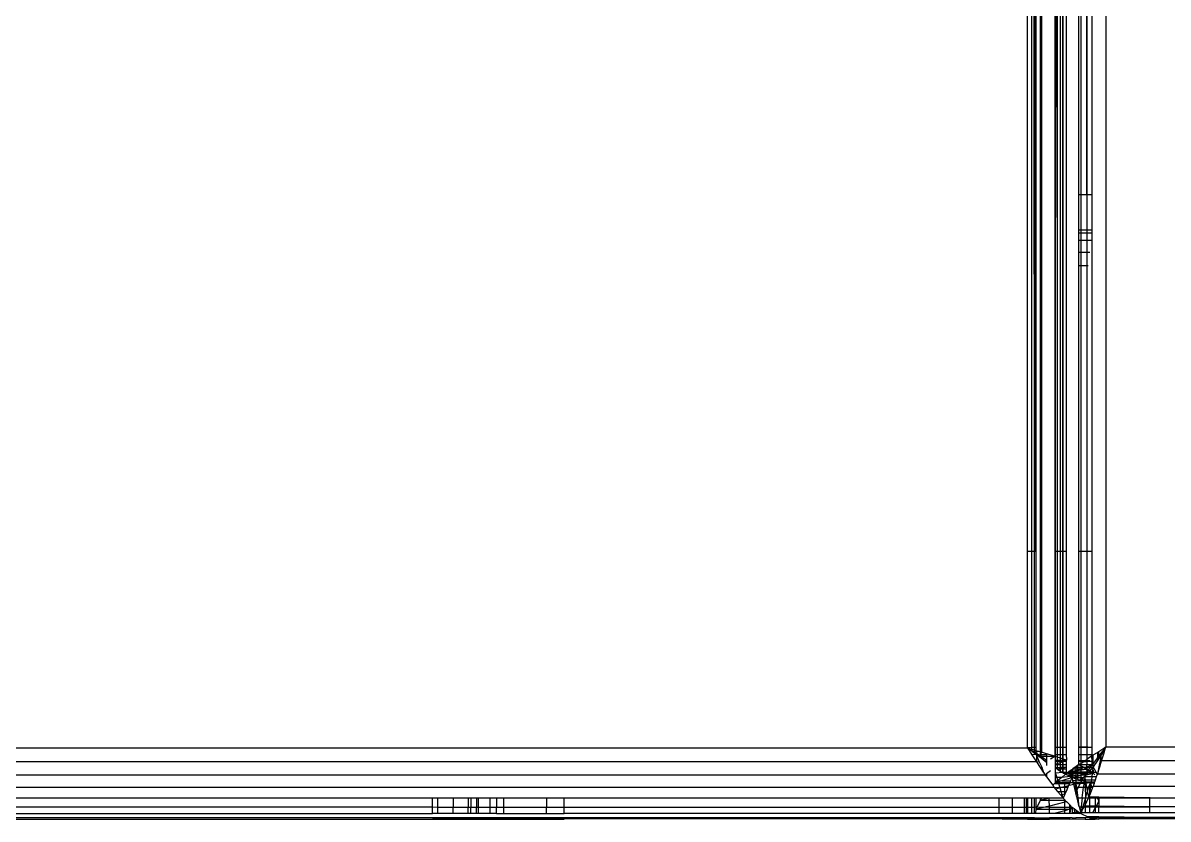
# Model space of a CAD drawing. Header units: inches. Extents: x 13 to 4610, y 7 to 3258.
# Drawn here: x 1132.3 to 1196.6, y 892.1 to 936.8 of the extents above; entities that cross this region are included whole.
import ezdxf

# ---------------------------------------------------------------- set-up
doc = ezdxf.new("R2010")
doc.units = ezdxf.units.IN
doc.header["$MEASUREMENT"] = 0

msp = doc.modelspace()

# ---------------------------------------------------------------- linework, layer by layer
for p, q in [((1188.72, 907.155), (1188.72, 1136.966)), ((1190.25, 1136.966), (1190.25, 895.663)), ((1190.567, 907.155), (1190.567, 1136.966)), ((1190.681, 1136.966), (1190.681, 907.155)), ((1190.72, 907.155), (1190.72, 1136.966)), ((1190.901, 1136.966), (1190.897, 907.155)), ((1191.705, 1136.956), (1191.705, 927.189)), ((1193.12, 1137.017), (1193.12, 896.189)), ((1192.045, 927.189), (1192.009, 1128.451)), ((1189.12, 1115.476), (1189.12, 907.155)), ((1192.045, 1107.245), (1192.045, 927.189)), ((1190.291, 925.888), (1190.291, 1098.812)), ((1189.196, 1094.765), (1189.196, 907.155)), ((1189.12, 907.155), (1188.967, 1058.798)), ((1188.967, 907.155), (1188.967, 1058.798)), ((1189.424, 1033.411), (1189.424, 907.155)), ((1189.5, 1012.959), (1189.5, 907.155)), ((1190.383, 995.703), (1190.291, 925.888)), ((1190.383, 995.703), (1190.383, 907.155)), ((1191.589, 957.239), (1191.589, 927.189)), ((1192.339, 937.939), (1192.339, 927.189)), ((1191.589, 927.189), (1191.705, 927.189)), ((1191.589, 927.189), (1191.589, 925.189)), ((1191.705, 927.189), (1191.705, 925.189)), ((1191.705, 927.189), (1192.045, 927.189)), ((1192.045, 927.189), (1192.339, 927.189)), ((1192.045, 927.189), (1192.045, 925.189)), ((1192.339, 927.189), (1192.339, 925.189)), ((1190.291, 907.155), (1190.291, 925.888)), ((1191.705, 925.189), (1191.589, 925.189)), ((1191.589, 925.189), (1191.589, 925.037)), ((1191.589, 925.037), (1191.705, 925.037)), ((1191.589, 925.037), (1191.589, 924.603)), ((1191.705, 925.189), (1191.705, 925.037)), ((1192.045, 925.189), (1191.705, 925.189)), ((1191.705, 925.037), (1191.705, 924.603)), ((1191.705, 925.037), (1192.045, 925.037)), ((1192.339, 925.189), (1192.045, 925.189)), ((1192.045, 925.189), (1192.045, 925.037)), ((1192.045, 925.037), (1192.339, 925.037)), ((1192.045, 925.037), (1192.045, 924.603)), ((1192.339, 925.189), (1192.339, 925.037)), ((1192.339, 925.037), (1192.339, 924.604)), ((1191.705, 924.603), (1191.589, 924.603)), ((1191.589, 924.603), (1191.589, 923.954)), ((1191.705, 924.603), (1191.705, 923.954)), ((1192.045, 924.603), (1191.705, 924.603)), ((1192.339, 924.604), (1192.045, 924.603)), ((1192.045, 924.603), (1192.045, 923.954)), ((1192.339, 924.604), (1192.339, 907.155)), ((1191.589, 923.954), (1191.705, 923.954)), ((1191.589, 923.954), (1191.589, 923.189)), ((1191.705, 923.954), (1191.705, 923.189)), ((1191.705, 923.954), (1192.045, 923.954)), ((1192.045, 923.954), (1192.222, 923.954)), ((1192.045, 923.954), (1192.045, 923.189)), ((1191.705, 923.189), (1191.589, 923.189)), ((1191.589, 923.189), (1191.589, 907.155)), ((1191.705, 923.189), (1191.705, 907.155)), ((1192.045, 923.189), (1191.705, 923.189)), ((1192.12, 923.189), (1192.045, 923.189)), ((1192.045, 923.189), (1192.045, 907.155)), ((1188.72, 896.138), (1188.72, 907.155)), ((1188.967, 907.155), (1188.72, 907.155)), ((1189.12, 907.155), (1188.967, 907.155)), ((1188.967, 896.146), (1188.967, 907.155)), ((1189.196, 907.155), (1189.12, 907.155)), ((1189.12, 896.152), (1189.12, 907.155)), ((1189.196, 907.155), (1189.196, 896.155)), ((1189.5, 907.155), (1189.424, 907.155)), ((1189.424, 907.155), (1189.424, 896.155)), ((1189.5, 907.155), (1189.5, 896.155)), ((1190.383, 907.155), (1190.291, 907.155)), ((1190.291, 896.155), (1190.291, 907.155)), ((1190.567, 907.155), (1190.383, 907.155)), ((1190.383, 907.155), (1190.383, 896.155)), ((1190.681, 907.155), (1190.567, 907.155)), ((1190.567, 896.155), (1190.567, 907.155)), ((1190.72, 907.155), (1190.681, 907.155)), ((1190.681, 907.155), (1190.681, 896.155)), ((1190.897, 907.155), (1190.72, 907.155)), ((1190.72, 896.155), (1190.72, 907.155)), ((1190.897, 907.155), (1190.897, 896.155)), ((1191.705, 907.155), (1191.589, 907.155)), ((1191.589, 907.155), (1191.589, 896.189)), ((1191.705, 907.155), (1191.705, 896.189)), ((1192.045, 907.155), (1191.705, 907.155)), ((1192.339, 907.155), (1192.045, 907.155)), ((1192.045, 907.155), (1192.045, 896.189)), ((1192.339, 907.155), (1192.339, 896.155)), ((696.92, 896.138), (1188.72, 896.138)), ((1188.967, 896.146), (1188.72, 896.138)), ((1188.72, 896.138), (1188.97, 895.747)), ((1188.72, 896.138), (1188.967, 895.987)), ((1188.967, 895.944), (1188.72, 896.138)), ((1188.72, 896.138), (1188.967, 896.062)), ((1189.12, 896.152), (1188.967, 896.146)), ((1188.967, 896.062), (1188.967, 896.146)), ((1188.967, 895.987), (1188.967, 896.062)), ((1188.967, 896.062), (1189.12, 896.016)), ((1189.196, 896.155), (1189.12, 896.152)), ((1189.12, 896.016), (1189.12, 896.152)), ((1189.196, 896.155), (1189.196, 895.992)), ((1189.5, 896.155), (1189.424, 896.155)), ((1189.424, 896.155), (1189.424, 895.923)), ((1189.5, 896.155), (1189.5, 895.9)), ((1190.383, 896.155), (1190.291, 896.155)), ((1190.291, 895.764), (1190.291, 896.155)), ((1190.567, 896.155), (1190.383, 896.155)), ((1190.383, 896.155), (1190.383, 895.764)), ((1190.681, 896.155), (1190.567, 896.155)), ((1190.567, 895.764), (1190.567, 896.155)), ((1190.72, 896.155), (1190.681, 896.155)), ((1190.681, 896.155), (1190.681, 895.764)), ((1190.897, 896.155), (1190.72, 896.155)), ((1190.72, 895.764), (1190.72, 896.155)), ((1190.897, 896.155), (1190.897, 895.764)), ((1191.589, 896.189), (1191.705, 896.189)), ((1191.589, 896.189), (1191.589, 896.155)), ((1191.705, 896.155), (1191.589, 896.155)), ((1191.589, 896.155), (1191.589, 895.764)), ((1191.705, 896.189), (1191.705, 896.155)), ((1191.705, 896.189), (1192.045, 896.189)), ((1191.705, 896.155), (1191.705, 895.764)), ((1192.045, 896.155), (1191.705, 896.155)), ((1192.045, 896.189), (1192.115, 896.189)), ((1192.045, 896.189), (1192.045, 896.155)), ((1192.339, 896.155), (1192.045, 896.155)), ((1192.045, 896.155), (1192.045, 895.764)), ((1192.339, 896.155), (1192.339, 895.764)), ((1192.729, 895.939), (1193.066, 896.155)), ((1193.099, 896.155), (1192.789, 895.764)), ((1193.099, 896.155), (1192.882, 895.799)), ((1193.001, 895.799), (1193.099, 896.155)), ((1193.099, 896.155), (1193.066, 896.155)), ((1193.12, 896.189), (1193.099, 896.155)), ((1193.12, 896.189), (1684.94, 896.189)), ((1188.967, 895.944), (1188.967, 895.987)), ((1188.967, 895.987), (1189.11, 895.9)), ((1189.12, 895.825), (1188.967, 895.944)), ((1189.196, 895.765), (1188.97, 895.747)), ((1188.97, 895.747), (1189.22, 895.357)), ((1189.11, 895.9), (1189.12, 896.016)), ((1189.12, 895.825), (1189.11, 895.9)), ((1189.196, 895.9), (1189.11, 895.9)), ((1189.11, 895.9), (1189.196, 895.848)), ((1189.12, 896.016), (1189.196, 895.992)), ((1189.196, 895.765), (1189.12, 895.825)), ((1189.196, 895.992), (1189.196, 895.9)), ((1189.196, 895.992), (1189.424, 895.923)), ((1189.424, 895.923), (1189.196, 895.9)), ((1189.196, 895.9), (1189.196, 895.848)), ((1189.196, 895.848), (1189.196, 895.765)), ((1189.196, 895.848), (1189.424, 895.71)), ((1189.22, 895.747), (1189.196, 895.765)), ((1189.22, 895.747), (1189.22, 895.357)), ((1189.424, 895.594), (1189.22, 895.747)), ((1189.384, 895.372), (1189.22, 895.747)), ((1189.424, 895.923), (1189.5, 895.9)), ((1189.424, 895.923), (1189.424, 895.764)), ((1189.424, 895.764), (1189.491, 895.764)), ((1189.424, 895.764), (1189.424, 895.71)), ((1189.424, 895.71), (1189.424, 895.594)), ((1189.424, 895.71), (1189.486, 895.673)), ((1189.485, 895.548), (1189.424, 895.594)), ((1189.485, 895.548), (1189.486, 895.673)), ((1189.72, 895.372), (1189.485, 895.548)), ((1189.486, 895.673), (1189.491, 895.764)), ((1189.486, 895.673), (1189.794, 895.45)), ((1189.486, 895.673), (1189.794, 895.669)), ((1189.491, 895.764), (1189.5, 895.9)), ((1189.491, 895.764), (1189.794, 895.764)), ((1189.794, 895.807), (1189.5, 895.9)), ((1190.25, 895.663), (1189.794, 895.807)), ((1189.794, 895.807), (1189.794, 895.764)), ((1189.794, 895.764), (1189.794, 895.669)), ((1189.794, 895.669), (1190.25, 895.663)), ((1189.794, 895.669), (1189.794, 895.45)), ((1189.794, 895.45), (1189.794, 895.374)), ((1190.003, 895.523), (1190.25, 895.663)), ((1190.291, 895.649), (1190.25, 895.663)), ((1190.291, 895.764), (1190.383, 895.764)), ((1190.291, 895.649), (1190.291, 895.764)), ((1190.383, 895.617), (1190.291, 895.649)), ((1190.291, 895.425), (1190.291, 895.649)), ((1190.383, 895.423), (1190.291, 895.425)), ((1190.291, 895.374), (1190.291, 895.425)), ((1190.383, 895.764), (1190.567, 895.764)), ((1190.383, 895.764), (1190.383, 895.617)), ((1190.567, 895.554), (1190.383, 895.617)), ((1190.383, 895.617), (1190.383, 895.423)), ((1190.567, 895.419), (1190.383, 895.423)), ((1190.383, 895.423), (1190.383, 895.374)), ((1190.567, 895.764), (1190.681, 895.764)), ((1190.567, 895.554), (1190.567, 895.764)), ((1190.681, 895.515), (1190.567, 895.554)), ((1190.567, 895.419), (1190.567, 895.554)), ((1190.681, 895.417), (1190.567, 895.419)), ((1190.567, 895.374), (1190.567, 895.419)), ((1190.681, 895.764), (1190.72, 895.764)), ((1190.681, 895.764), (1190.681, 895.515)), ((1190.72, 895.501), (1190.681, 895.515)), ((1190.681, 895.515), (1190.681, 895.417)), ((1190.72, 895.764), (1190.897, 895.764)), ((1190.72, 895.501), (1190.72, 895.764)), ((1190.901, 895.439), (1190.72, 895.501)), ((1190.72, 895.401), (1190.72, 895.501)), ((1190.897, 895.764), (1190.901, 895.439)), ((1190.901, 895.439), (1190.897, 895.412)), ((1191.589, 895.764), (1191.705, 895.764)), ((1191.589, 895.764), (1191.589, 895.423)), ((1191.589, 895.423), (1191.705, 895.423)), ((1191.589, 895.423), (1191.589, 895.374)), ((1191.705, 895.764), (1191.705, 895.423)), ((1191.705, 895.764), (1192.045, 895.764)), ((1191.705, 895.423), (1191.948, 895.423)), ((1191.705, 895.423), (1191.705, 895.374)), ((1191.873, 895.374), (1191.948, 895.423)), ((1191.948, 895.423), (1192.045, 895.487)), ((1191.948, 895.423), (1192.045, 895.423)), ((1192.045, 895.764), (1192.339, 895.764)), ((1192.045, 895.764), (1192.045, 895.487)), ((1192.339, 895.689), (1192.045, 895.487)), ((1192.045, 895.487), (1192.045, 895.423)), ((1192.045, 895.423), (1192.217, 895.423)), ((1192.045, 895.423), (1192.045, 895.374)), ((1192.339, 895.764), (1192.339, 895.689)), ((1192.339, 895.689), (1192.413, 895.736)), ((1192.349, 895.374), (1192.339, 895.689)), ((1192.645, 895.423), (1192.407, 895.078)), ((1192.644, 895.567), (1192.409, 895.26)), ((1192.413, 895.736), (1192.643, 895.883)), ((1192.415, 895.374), (1192.413, 895.736)), ((1192.643, 895.883), (1192.729, 895.939)), ((1192.643, 895.883), (1192.644, 895.567)), ((1192.644, 895.567), (1192.729, 895.689)), ((1192.644, 895.567), (1192.645, 895.423)), ((1192.72, 895.542), (1192.645, 895.423)), ((1192.72, 895.764), (1192.729, 895.939)), ((1192.729, 895.689), (1192.72, 895.764)), ((1192.72, 895.764), (1192.789, 895.764)), ((1192.861, 895.764), (1192.72, 895.542)), ((1192.72, 895.542), (1192.729, 895.689)), ((1192.789, 895.764), (1192.729, 895.689)), ((1192.804, 895.423), (1192.732, 895.078)), ((1192.789, 895.764), (1192.861, 895.764)), ((1192.861, 895.764), (1192.804, 895.423)), ((1192.804, 895.423), (1192.882, 895.408)), ((1192.861, 895.764), (1192.882, 895.799)), ((1192.882, 895.408), (1192.861, 895.764)), ((1192.882, 895.799), (1193.001, 895.799)), ((1192.882, 895.408), (1193.001, 895.799)), ((1189.22, 895.357), (696.937, 895.357)), ((1189.22, 895.357), (1189.384, 895.372)), ((1189.22, 895.357), (1189.44, 895.026)), ((1189.536, 895.026), (1189.384, 895.372)), ((1189.44, 895.026), (1189.536, 895.026)), ((1189.44, 895.026), (1189.642, 894.723)), ((1189.642, 894.723), (1189.536, 895.026)), ((1189.794, 895.374), (1189.72, 895.372)), ((1189.794, 895.321), (1189.72, 895.372)), ((1189.794, 895.374), (1189.794, 895.321)), ((1189.794, 895.321), (1189.794, 895.146)), ((1190.012, 894.852), (1189.794, 894.669)), ((1190.383, 895.374), (1190.291, 895.374)), ((1190.291, 895.234), (1190.291, 895.374)), ((1190.291, 895.234), (1190.383, 895.261)), ((1190.291, 895.188), (1190.291, 895.234)), ((1190.383, 895.188), (1190.291, 895.188)), ((1190.291, 895.037), (1190.291, 895.188)), ((1190.291, 895.037), (1190.383, 895.04)), ((1190.291, 895.037), (1190.383, 894.95)), ((1190.291, 894.983), (1190.291, 895.037)), ((1190.383, 894.95), (1190.291, 894.983)), ((1190.291, 894.723), (1190.291, 894.983)), ((1190.567, 895.374), (1190.383, 895.374)), ((1190.383, 895.374), (1190.383, 895.261)), ((1190.383, 895.261), (1190.567, 895.315)), ((1190.383, 895.261), (1190.383, 895.188)), ((1190.383, 895.188), (1190.383, 895.04)), ((1190.567, 895.188), (1190.383, 895.188)), ((1190.383, 895.04), (1190.567, 895.045)), ((1190.383, 895.04), (1190.383, 894.95)), ((1190.383, 894.95), (1190.567, 894.988)), ((1190.383, 894.95), (1190.416, 894.908)), ((1190.383, 894.95), (1190.567, 894.95)), ((1190.567, 894.816), (1190.416, 894.908)), ((1190.681, 895.374), (1190.567, 895.374)), ((1190.567, 895.315), (1190.567, 895.374)), ((1190.567, 895.315), (1190.681, 895.348)), ((1190.567, 895.188), (1190.567, 895.315)), ((1190.681, 895.188), (1190.567, 895.188)), ((1190.567, 895.045), (1190.567, 895.188)), ((1190.567, 895.045), (1190.681, 895.049)), ((1190.567, 894.988), (1190.567, 895.045)), ((1190.567, 894.988), (1190.681, 895.011)), ((1190.567, 894.95), (1190.567, 894.988)), ((1190.567, 894.816), (1190.567, 894.95)), ((1190.567, 894.95), (1190.681, 894.95)), ((1190.681, 894.747), (1190.567, 894.816)), ((1190.72, 895.401), (1190.681, 895.417)), ((1190.681, 895.417), (1190.681, 895.374)), ((1190.72, 895.374), (1190.681, 895.374)), ((1190.681, 895.348), (1190.72, 895.374)), ((1190.681, 895.374), (1190.681, 895.348)), ((1190.681, 895.348), (1190.681, 895.188)), ((1190.72, 895.188), (1190.681, 895.188)), ((1190.681, 895.188), (1190.681, 895.049)), ((1190.681, 895.049), (1190.72, 895.05)), ((1190.681, 895.049), (1190.681, 895.011)), ((1190.681, 895.011), (1190.72, 895.019)), ((1190.681, 895.011), (1190.681, 894.95)), ((1190.681, 894.95), (1190.681, 894.747)), ((1190.681, 894.95), (1190.72, 894.95)), ((1190.897, 895.412), (1190.72, 895.401)), ((1190.72, 895.374), (1190.72, 895.401)), ((1190.769, 895.374), (1190.72, 895.374)), ((1190.72, 895.188), (1190.72, 895.374)), ((1190.897, 895.188), (1190.72, 895.188)), ((1190.72, 895.05), (1190.72, 895.188)), ((1190.72, 895.019), (1190.897, 895.055)), ((1190.72, 895.05), (1190.897, 895.055)), ((1190.72, 895.019), (1190.72, 895.05)), ((1190.72, 894.95), (1190.72, 895.019)), ((1190.72, 894.95), (1190.897, 894.95)), ((1190.72, 894.75), (1190.72, 894.95)), ((1190.897, 895.412), (1190.769, 895.374)), ((1190.897, 895.374), (1190.769, 895.374)), ((1190.897, 895.412), (1190.897, 895.374)), ((1190.897, 895.374), (1190.897, 895.188)), ((1190.897, 895.188), (1190.897, 895.055)), ((1190.897, 895.055), (1190.897, 894.95)), ((1190.897, 894.95), (1190.897, 894.766)), ((1191.034, 894.788), (1190.969, 894.74)), ((1191.12, 894.85), (1191.034, 894.788)), ((1191.034, 894.788), (1191.12, 894.801)), ((1191.158, 894.877), (1191.12, 894.85)), ((1191.12, 894.801), (1191.12, 894.85)), ((1191.12, 894.801), (1191.158, 894.807)), ((1191.12, 894.765), (1191.12, 894.801)), ((1191.158, 894.778), (1191.12, 894.765)), ((1191.22, 894.922), (1191.158, 894.877)), ((1191.158, 894.807), (1191.158, 894.877)), ((1191.158, 894.807), (1191.22, 894.817)), ((1191.158, 894.778), (1191.158, 894.807)), ((1191.158, 894.74), (1191.158, 894.778)), ((1191.22, 894.775), (1191.158, 894.778)), ((1191.272, 894.96), (1191.22, 894.922)), ((1191.22, 894.817), (1191.22, 894.922)), ((1191.22, 894.775), (1191.22, 894.817)), ((1191.22, 894.817), (1191.272, 894.817)), ((1191.388, 895.044), (1191.272, 894.96)), ((1191.272, 894.96), (1191.457, 894.957)), ((1191.272, 894.817), (1191.272, 894.96)), ((1191.272, 894.817), (1191.457, 894.881)), ((1191.547, 894.87), (1191.272, 894.775)), ((1191.272, 894.775), (1191.272, 894.817)), ((1191.457, 895.093), (1191.388, 895.044)), ((1191.388, 895.044), (1191.457, 895.044)), ((1191.546, 895.158), (1191.457, 895.093)), ((1191.457, 895.044), (1191.457, 895.093)), ((1191.457, 895.044), (1191.546, 895.044)), ((1191.457, 894.957), (1191.457, 895.044)), ((1191.457, 894.957), (1191.546, 894.956)), ((1191.457, 894.881), (1191.457, 894.957)), ((1191.457, 894.881), (1191.547, 894.87)), ((1191.457, 894.775), (1191.457, 894.881)), ((1191.589, 895.189), (1191.546, 895.158)), ((1191.546, 895.044), (1191.546, 895.158)), ((1191.546, 895.044), (1191.705, 895.044)), ((1191.546, 894.956), (1191.546, 895.044)), ((1191.546, 894.956), (1191.672, 894.955)), ((1191.547, 894.87), (1191.546, 894.956)), ((1191.672, 894.955), (1191.547, 894.87)), ((1191.547, 894.87), (1191.705, 894.895)), ((1191.547, 894.775), (1191.547, 894.87)), ((1191.589, 895.374), (1191.589, 895.189)), ((1191.705, 895.374), (1191.589, 895.374)), ((1191.589, 895.189), (1191.705, 895.265)), ((1191.705, 895.189), (1191.589, 895.189)), ((1191.705, 895.128), (1191.589, 895.189)), ((1191.672, 894.955), (1191.705, 894.966)), ((1191.705, 895.265), (1191.873, 895.374)), ((1191.873, 895.374), (1191.705, 895.374)), ((1191.705, 895.374), (1191.705, 895.265)), ((1191.705, 895.265), (1191.705, 895.189)), ((1191.705, 895.189), (1191.705, 895.128)), ((1192.045, 895.189), (1191.705, 895.189)), ((1191.867, 895.044), (1191.705, 895.128)), ((1191.705, 895.128), (1191.705, 895.044)), ((1191.705, 895.044), (1191.867, 895.044)), ((1191.705, 895.044), (1191.705, 894.966)), ((1191.867, 895.044), (1191.705, 894.966)), ((1191.705, 894.966), (1192.009, 894.944)), ((1191.705, 894.966), (1191.705, 894.895)), ((1191.705, 894.895), (1192.009, 894.944)), ((1191.705, 894.895), (1191.705, 894.775)), ((1191.892, 895.03), (1191.867, 895.044)), ((1191.873, 895.374), (1192.045, 895.374)), ((1191.892, 895.03), (1191.931, 895.044)), ((1192.009, 894.944), (1191.892, 895.03)), ((1191.931, 895.044), (1192.045, 895.044)), ((1192.045, 894.95), (1192.009, 894.944)), ((1192.045, 895.374), (1192.045, 895.189)), ((1192.349, 895.374), (1192.045, 895.374)), ((1192.354, 895.189), (1192.045, 895.189)), ((1192.354, 895.189), (1192.045, 895.044)), ((1192.045, 895.044), (1192.045, 895.189)), ((1192.045, 895.044), (1192.045, 894.95)), ((1192.045, 895.044), (1192.254, 895.044)), ((1192.145, 894.886), (1192.045, 894.95)), ((1192.068, 894.775), (1192.045, 894.95)), ((1192.068, 894.775), (1192.145, 894.886)), ((1192.145, 894.886), (1192.254, 895.044)), ((1192.219, 894.838), (1192.145, 894.886)), ((1192.219, 894.838), (1192.17, 894.775)), ((1192.38, 895.044), (1192.219, 894.838)), ((1192.319, 894.775), (1192.219, 894.838)), ((1192.254, 895.044), (1192.354, 895.189)), ((1192.254, 895.044), (1192.38, 895.044)), ((1192.354, 895.189), (1192.349, 895.374)), ((1192.415, 895.374), (1192.349, 895.374)), ((1192.409, 895.26), (1192.354, 895.189)), ((1192.38, 895.044), (1192.365, 894.775)), ((1192.407, 895.078), (1192.38, 895.044)), ((1192.407, 895.078), (1192.409, 895.26)), ((1192.579, 894.775), (1192.407, 895.078)), ((1192.409, 895.26), (1192.415, 895.374)), ((1192.415, 894.892), (1192.415, 894.775)), ((1192.645, 894.658), (1192.777, 895.078)), ((1192.732, 895.078), (1192.645, 894.658)), ((1192.732, 895.078), (1192.777, 895.078)), ((1192.777, 895.078), (1192.882, 895.408)), ((1684.902, 895.408), (1192.882, 895.408)), ((1189.72, 894.607), (696.955, 894.607)), ((1189.669, 894.723), (1189.642, 894.723)), ((1189.72, 894.607), (1189.669, 894.723)), ((1189.794, 894.669), (1189.72, 894.607)), ((1189.72, 894.607), (1189.794, 894.504)), ((1189.794, 894.669), (1189.794, 894.504)), ((1189.794, 894.504), (1190.135, 894.032)), ((1190.24, 894.138), (1190.135, 894.032)), ((1190.291, 894.189), (1190.24, 894.138)), ((1190.24, 894.138), (1190.478, 894.138)), ((1190.681, 894.747), (1190.291, 894.723)), ((1190.291, 894.475), (1190.291, 894.723)), ((1190.38, 894.475), (1190.291, 894.723)), ((1190.291, 894.29), (1190.291, 894.475)), ((1190.38, 894.475), (1190.291, 894.475)), ((1190.43, 894.303), (1190.291, 894.189)), ((1190.291, 894.29), (1190.43, 894.303)), ((1190.291, 894.189), (1190.291, 894.29)), ((1190.45, 894.235), (1190.291, 894.189)), ((1190.464, 894.189), (1190.291, 894.189)), ((1190.638, 894.475), (1190.38, 894.475)), ((1190.43, 894.303), (1190.38, 894.475)), ((1190.638, 894.475), (1190.43, 894.303)), ((1190.43, 894.303), (1190.638, 894.29)), ((1190.45, 894.235), (1190.43, 894.303)), ((1190.638, 894.29), (1190.45, 894.235)), ((1190.464, 894.189), (1190.45, 894.235)), ((1191.092, 894.176), (1190.464, 894.189)), ((1190.478, 894.138), (1190.464, 894.189)), ((1190.478, 894.138), (1190.815, 894.138)), ((1190.541, 893.922), (1190.478, 894.138)), ((1190.857, 894.655), (1190.638, 894.475)), ((1191.12, 894.524), (1190.638, 894.475)), ((1191.22, 894.475), (1190.638, 894.29)), ((1190.638, 894.29), (1191.14, 894.29)), ((1190.72, 894.75), (1190.681, 894.747)), ((1190.72, 894.723), (1190.681, 894.747)), ((1190.72, 894.723), (1190.897, 894.766)), ((1190.897, 894.766), (1190.72, 894.75)), ((1190.72, 894.723), (1190.72, 894.75)), ((1190.897, 894.689), (1190.72, 894.723)), ((1190.857, 894.655), (1190.72, 894.723)), ((1190.815, 894.138), (1191.075, 894.138)), ((1190.815, 893.956), (1190.815, 894.138)), ((1190.897, 894.689), (1190.857, 894.655)), ((1190.92, 894.624), (1190.857, 894.655)), ((1190.897, 894.766), (1190.897, 894.689)), ((1190.897, 894.689), (1190.93, 894.713)), ((1190.92, 894.624), (1191.12, 894.624)), ((1191.12, 894.524), (1190.92, 894.624)), ((1190.967, 894.713), (1190.93, 894.713)), ((1190.969, 894.74), (1190.967, 894.713)), ((1191.048, 894.74), (1190.967, 894.713)), ((1190.967, 894.713), (1191.12, 894.713)), ((1191.048, 894.74), (1190.969, 894.74)), ((1191.075, 894.138), (1191.02, 894.01)), ((1191.12, 894.765), (1191.048, 894.74)), ((1191.092, 894.176), (1191.075, 894.138)), ((1191.14, 894.29), (1191.092, 894.176)), ((1191.293, 894.176), (1191.092, 894.176)), ((1191.12, 894.713), (1191.12, 894.765)), ((1191.158, 894.74), (1191.12, 894.765)), ((1191.12, 894.624), (1191.12, 894.713)), ((1191.12, 894.713), (1191.158, 894.689)), ((1191.12, 894.524), (1191.12, 894.624)), ((1191.12, 894.624), (1191.158, 894.624)), ((1191.12, 894.524), (1191.158, 894.505)), ((1191.22, 894.475), (1191.14, 894.29)), ((1191.158, 894.689), (1191.158, 894.74)), ((1191.158, 894.74), (1191.272, 894.74)), ((1191.158, 894.689), (1191.22, 894.713)), ((1191.158, 894.624), (1191.158, 894.689)), ((1191.158, 894.505), (1191.158, 894.624)), ((1191.158, 894.624), (1191.22, 894.624)), ((1191.22, 894.475), (1191.158, 894.505)), ((1191.272, 894.775), (1191.22, 894.775)), ((1191.22, 894.713), (1191.22, 894.775)), ((1191.22, 894.624), (1191.22, 894.713)), ((1191.22, 894.713), (1191.272, 894.689)), ((1191.22, 894.624), (1191.272, 894.624)), ((1191.22, 894.475), (1191.22, 894.624)), ((1191.272, 894.492), (1191.22, 894.475)), ((1191.22, 894.475), (1191.272, 894.455)), ((1191.272, 894.301), (1191.22, 894.475)), ((1191.457, 894.775), (1191.272, 894.775)), ((1191.272, 894.74), (1191.272, 894.775)), ((1191.272, 894.689), (1191.272, 894.74)), ((1191.457, 894.74), (1191.272, 894.74)), ((1191.272, 894.689), (1191.457, 894.689)), ((1191.272, 894.624), (1191.272, 894.689)), ((1191.272, 894.624), (1191.457, 894.573)), ((1191.272, 894.492), (1191.272, 894.624)), ((1191.272, 894.455), (1191.272, 894.492)), ((1191.332, 894.492), (1191.272, 894.492)), ((1191.272, 894.455), (1191.457, 894.475)), ((1191.457, 894.387), (1191.272, 894.455)), ((1191.272, 894.262), (1191.272, 894.301)), ((1191.272, 894.301), (1191.457, 894.296)), ((1191.293, 894.176), (1191.272, 894.262)), ((1191.446, 894.176), (1191.293, 894.176)), ((1191.303, 894.138), (1191.293, 894.176)), ((1191.303, 894.138), (1191.437, 894.14)), ((1191.315, 894.087), (1191.303, 894.138)), ((1191.457, 894.528), (1191.332, 894.492)), ((1191.39, 893.932), (1191.437, 894.14)), ((1191.437, 894.14), (1191.446, 894.176)), ((1191.437, 894.14), (1191.523, 894.141)), ((1191.457, 894.101), (1191.437, 894.14)), ((1191.446, 894.176), (1191.457, 894.296)), ((1191.657, 894.176), (1191.446, 894.176)), ((1191.446, 894.176), (1191.457, 894.101)), ((1191.547, 894.775), (1191.457, 894.775)), ((1191.457, 894.74), (1191.457, 894.775)), ((1191.547, 894.74), (1191.457, 894.74)), ((1191.457, 894.689), (1191.457, 894.74)), ((1191.457, 894.689), (1191.547, 894.689)), ((1191.457, 894.573), (1191.457, 894.689)), ((1191.457, 894.573), (1191.547, 894.586)), ((1191.457, 894.528), (1191.457, 894.573)), ((1191.457, 894.528), (1191.547, 894.555)), ((1191.457, 894.475), (1191.457, 894.528)), ((1191.457, 894.475), (1191.548, 894.475)), ((1191.457, 894.387), (1191.457, 894.475)), ((1191.548, 894.353), (1191.457, 894.387)), ((1191.457, 894.296), (1191.457, 894.387)), ((1191.457, 894.296), (1191.72, 894.29)), ((1191.523, 894.141), (1191.457, 894.101)), ((1191.657, 894.176), (1191.523, 894.141)), ((1191.523, 894.141), (1191.683, 894.144)), ((1191.705, 894.775), (1191.547, 894.775)), ((1191.547, 894.74), (1191.547, 894.775)), ((1191.547, 894.689), (1191.547, 894.74)), ((1191.705, 894.74), (1191.547, 894.74)), ((1191.547, 894.689), (1191.705, 894.689)), ((1191.547, 894.586), (1191.547, 894.689)), ((1191.547, 894.586), (1191.705, 894.601)), ((1191.547, 894.555), (1191.705, 894.601)), ((1191.547, 894.555), (1191.547, 894.586)), ((1191.548, 894.475), (1191.547, 894.555)), ((1191.548, 894.353), (1191.548, 894.475)), ((1191.548, 894.475), (1191.705, 894.475)), ((1191.645, 894.317), (1191.548, 894.353)), ((1191.578, 893.932), (1191.683, 894.144)), ((1191.695, 894.341), (1191.645, 894.317)), ((1191.72, 894.29), (1191.645, 894.317)), ((1191.705, 894.189), (1191.657, 894.176)), ((1191.683, 894.144), (1191.705, 894.189)), ((1191.683, 894.144), (1191.888, 894.147)), ((1191.867, 894.475), (1191.695, 894.341)), ((1191.705, 894.475), (1191.695, 894.341)), ((1191.695, 894.341), (1191.798, 894.341)), ((1191.695, 894.341), (1191.72, 894.29)), ((1191.705, 894.775), (1191.705, 894.74)), ((1192.068, 894.775), (1191.705, 894.775)), ((1191.705, 894.74), (1191.705, 894.689)), ((1192.044, 894.74), (1191.705, 894.74)), ((1191.705, 894.689), (1192.009, 894.689)), ((1191.705, 894.689), (1191.705, 894.601)), ((1191.705, 894.601), (1191.766, 894.618)), ((1191.705, 894.601), (1191.705, 894.475)), ((1191.705, 894.475), (1191.867, 894.475)), ((1191.72, 894.29), (1191.705, 894.189)), ((1191.705, 894.189), (1191.761, 894.28)), ((1191.891, 894.176), (1191.705, 894.189)), ((1191.761, 894.28), (1191.72, 894.29)), ((1191.761, 894.28), (1191.798, 894.341)), ((1191.9, 894.249), (1191.761, 894.28)), ((1191.766, 894.618), (1191.805, 894.624)), ((1191.798, 894.341), (1191.867, 894.475)), ((1191.798, 894.341), (1191.911, 894.341)), ((1192.009, 894.689), (1191.805, 894.624)), ((1191.805, 894.624), (1191.969, 894.624)), ((1191.888, 894.147), (1191.863, 893.932)), ((1191.932, 894.526), (1191.867, 894.475)), ((1191.891, 894.176), (1191.888, 894.147)), ((1191.888, 894.147), (1191.956, 894.138)), ((1191.9, 894.249), (1191.891, 894.176)), ((1192.003, 894.176), (1191.891, 894.176)), ((1191.911, 894.341), (1191.9, 894.249)), ((1191.994, 894.227), (1191.9, 894.249)), ((1191.932, 894.526), (1191.911, 894.341)), ((1191.911, 894.341), (1191.97, 894.341)), ((1192.026, 894.624), (1191.932, 894.526)), ((1191.932, 894.526), (1191.969, 894.624)), ((1191.932, 894.526), (1192.331, 894.526)), ((1191.97, 894.341), (1191.932, 894.526)), ((1191.956, 894.138), (1192.009, 894.149)), ((1191.956, 894.138), (1191.956, 893.932)), ((1191.969, 894.624), (1192.009, 894.689)), ((1191.969, 894.624), (1192.026, 894.624)), ((1191.97, 894.341), (1192.305, 894.341)), ((1191.994, 894.227), (1191.97, 894.341)), ((1191.994, 894.227), (1192.29, 894.227)), ((1192.163, 894.189), (1191.994, 894.227)), ((1192.003, 894.176), (1191.994, 894.227)), ((1192.163, 894.189), (1192.003, 894.176)), ((1192.009, 894.149), (1192.003, 894.176)), ((1192.009, 894.689), (1192.025, 894.713)), ((1192.009, 894.149), (1192.163, 894.189)), ((1192.053, 893.932), (1192.009, 894.149)), ((1192.025, 894.713), (1192.044, 894.74)), ((1192.11, 894.713), (1192.025, 894.713)), ((1192.026, 894.624), (1192.11, 894.713)), ((1192.026, 894.624), (1192.355, 894.704)), ((1192.044, 894.74), (1192.068, 894.775)), ((1192.137, 894.74), (1192.044, 894.74)), ((1192.17, 894.775), (1192.068, 894.775)), ((1192.137, 894.74), (1192.11, 894.713)), ((1192.355, 894.704), (1192.11, 894.713)), ((1192.17, 894.775), (1192.137, 894.74)), ((1192.231, 894.153), (1192.149, 893.932)), ((1192.163, 894.189), (1192.22, 894.176)), ((1192.17, 894.775), (1192.319, 894.775)), ((1192.279, 894.153), (1192.22, 894.176)), ((1192.22, 894.176), (1192.231, 894.153)), ((1192.22, 893.932), (1192.231, 894.153)), ((1192.231, 894.153), (1192.279, 894.153)), ((1192.231, 894.153), (1192.268, 894.075)), ((1192.279, 894.153), (1192.268, 894.075)), ((1192.279, 894.153), (1192.29, 894.227)), ((1192.279, 894.153), (1192.483, 894.189)), ((1192.472, 894.157), (1192.279, 894.153)), ((1192.305, 894.341), (1192.29, 894.227)), ((1192.29, 894.227), (1192.497, 894.227)), ((1192.331, 894.526), (1192.305, 894.341)), ((1192.305, 894.341), (1192.536, 894.341)), ((1192.319, 894.775), (1192.365, 894.775)), ((1192.355, 894.704), (1192.331, 894.526)), ((1192.331, 894.526), (1192.599, 894.526)), ((1192.361, 894.747), (1192.355, 894.704)), ((1192.415, 894.713), (1192.355, 894.704)), ((1192.361, 894.747), (1192.365, 894.775)), ((1192.415, 894.713), (1192.361, 894.747)), ((1192.365, 894.775), (1192.415, 894.775)), ((1192.407, 893.967), (1192.472, 894.157)), ((1192.415, 894.775), (1192.415, 894.713)), ((1192.5, 894.624), (1192.415, 894.713)), ((1192.444, 894.775), (1192.579, 894.775)), ((1192.472, 894.157), (1192.483, 894.189)), ((1192.483, 894.189), (1192.497, 894.227)), ((1192.497, 894.227), (1192.536, 894.341)), ((1192.536, 894.341), (1192.599, 894.526)), ((1192.645, 894.658), (1192.579, 894.775)), ((1192.599, 894.526), (1192.645, 894.658)), ((1684.884, 894.658), (1192.645, 894.658)), ((1190.22, 893.915), (696.973, 893.915)), ((1190.135, 894.032), (1190.22, 893.915)), ((1190.22, 893.915), (1190.541, 893.922)), ((1190.22, 893.915), (1190.298, 893.821)), ((1190.551, 893.887), (1190.298, 893.821)), ((1190.298, 893.821), (1190.406, 893.689)), ((1190.406, 893.689), (1190.609, 893.689)), ((1190.406, 893.689), (1190.584, 893.474)), ((1190.541, 893.922), (1190.7, 893.926)), ((1190.551, 893.887), (1190.541, 893.922)), ((1190.7, 893.926), (1190.551, 893.887)), ((1190.609, 893.689), (1190.551, 893.887)), ((1190.666, 893.494), (1190.584, 893.474)), ((1190.609, 893.689), (1190.815, 893.689)), ((1190.666, 893.494), (1190.609, 893.689)), ((1190.815, 893.531), (1190.666, 893.494)), ((1190.72, 893.309), (1190.666, 893.494)), ((1190.815, 893.956), (1190.7, 893.926)), ((1190.7, 893.926), (1190.815, 893.928)), ((1190.815, 893.531), (1190.72, 893.309)), ((1191.02, 894.01), (1190.815, 893.956)), ((1190.815, 893.928), (1190.815, 893.956)), ((1190.815, 893.928), (1190.987, 893.932)), ((1190.815, 893.689), (1190.815, 893.928)), ((1190.815, 893.531), (1190.815, 893.689)), ((1190.815, 893.689), (1190.883, 893.689)), ((1190.883, 893.689), (1190.815, 893.531)), ((1190.987, 893.932), (1190.883, 893.689)), ((1191.02, 894.01), (1190.987, 893.932)), ((1191.315, 894.087), (1191.065, 894.021)), ((1191.457, 894.101), (1191.315, 894.087)), ((1191.353, 893.932), (1191.315, 894.087)), ((1191.353, 893.932), (1191.39, 893.932)), ((1191.372, 893.855), (1191.353, 893.932)), ((1191.372, 893.855), (1191.39, 893.932)), ((1191.415, 893.679), (1191.372, 893.855)), ((1191.39, 893.932), (1191.45, 893.932)), ((1191.457, 893.689), (1191.415, 893.679)), ((1191.43, 893.618), (1191.415, 893.679)), ((1191.43, 893.618), (1191.457, 893.689)), ((1191.457, 893.509), (1191.43, 893.618)), ((1191.45, 893.932), (1191.457, 894.101)), ((1191.457, 893.689), (1191.45, 893.932)), ((1191.45, 893.932), (1191.482, 893.932)), ((1191.482, 893.932), (1191.457, 894.101)), ((1191.457, 893.689), (1191.504, 893.784)), ((1191.457, 893.689), (1191.457, 893.509)), ((1191.494, 893.36), (1191.457, 893.509)), ((1191.504, 893.784), (1191.482, 893.932)), ((1191.482, 893.932), (1191.578, 893.932)), ((1191.504, 893.784), (1191.578, 893.932)), ((1191.572, 893.326), (1191.504, 893.784)), ((1191.578, 893.932), (1191.863, 893.932)), ((1191.792, 893.326), (1191.863, 893.932)), ((1191.863, 893.932), (1191.956, 893.932)), ((1191.956, 893.932), (1192.053, 893.932)), ((1191.956, 893.932), (1191.984, 893.36)), ((1192.093, 893.737), (1191.984, 893.36)), ((1192.093, 893.737), (1192.053, 893.932)), ((1192.053, 893.932), (1192.149, 893.932)), ((1192.149, 893.932), (1192.093, 893.737)), ((1192.17, 893.36), (1192.093, 893.737)), ((1192.149, 893.932), (1192.22, 893.932)), ((1192.22, 893.722), (1192.17, 893.36)), ((1192.249, 893.932), (1192.22, 893.722)), ((1192.22, 893.722), (1192.22, 893.932)), ((1192.22, 893.932), (1192.249, 893.932)), ((1192.22, 893.488), (1192.368, 893.867)), ((1192.22, 893.488), (1192.22, 893.722)), ((1192.268, 894.075), (1192.249, 893.932)), ((1192.249, 893.932), (1192.337, 893.932)), ((1192.268, 894.075), (1192.337, 893.932)), ((1192.337, 893.932), (1192.368, 893.867)), ((1192.337, 893.932), (1192.394, 893.932)), ((1192.368, 893.867), (1192.394, 893.932)), ((1192.394, 893.932), (1192.407, 893.967)), ((1684.867, 893.967), (1192.407, 893.967)), ((1155.32, 893.309), (742.92, 893.309)), ((1155.32, 892.829), (1155.32, 893.309)), ((1155.624, 893.309), (1155.32, 893.309)), ((1155.624, 892.812), (1155.624, 893.309)), ((1156.491, 893.309), (1155.624, 893.309)), ((1156.491, 893.309), (1156.491, 892.812)), ((1157.32, 893.309), (1156.491, 893.309)), ((1157.32, 893.309), (1157.32, 892.812)), ((1157.472, 893.309), (1157.32, 893.309)), ((1157.472, 893.309), (1157.472, 892.812)), ((1157.789, 893.309), (1157.472, 893.309)), ((1157.789, 893.309), (1157.789, 892.812)), ((1157.905, 893.309), (1157.789, 893.309)), ((1157.905, 892.812), (1157.905, 893.309)), ((1158.554, 893.309), (1157.905, 893.309)), ((1158.554, 892.812), (1158.554, 893.309)), ((1158.92, 893.309), (1158.554, 893.309)), ((1158.92, 893.309), (1158.92, 892.812)), ((1159.32, 893.309), (1158.92, 893.309)), ((1159.32, 892.812), (1159.32, 893.309)), ((1161.72, 893.309), (1159.32, 893.309)), ((1161.72, 893.309), (1161.72, 892.812)), ((1162.72, 893.309), (1161.72, 893.309)), ((1162.72, 892.812), (1162.72, 893.309)), ((1187.12, 893.309), (1162.72, 893.309)), ((1187.12, 893.309), (1187.12, 892.812)), ((1187.885, 893.309), (1187.12, 893.309)), ((1187.885, 892.812), (1187.885, 893.309)), ((1188.534, 893.309), (1187.885, 893.309)), ((1188.534, 893.309), (1188.534, 892.812)), ((1188.646, 893.309), (1188.534, 893.309)), ((1188.646, 893.309), (1188.648, 892.812)), ((1188.72, 893.309), (1188.646, 893.309)), ((1188.72, 893.309), (1188.72, 892.812)), ((1188.967, 893.309), (1188.72, 893.309)), ((1188.967, 892.812), (1188.967, 893.309)), ((1189.12, 893.309), (1188.967, 893.309)), ((1189.12, 892.812), (1189.12, 893.309)), ((1189.196, 893.309), (1189.12, 893.309)), ((1189.196, 893.309), (1189.196, 892.829)), ((1189.424, 893.309), (1189.196, 893.309)), ((1189.424, 893.189), (1189.26, 892.829)), ((1189.913, 893.309), (1189.424, 893.189)), ((1189.513, 893.309), (1189.424, 893.189)), ((1189.424, 893.309), (1189.424, 893.189)), ((1189.513, 893.309), (1189.424, 893.309)), ((1189.944, 893.189), (1189.424, 893.189)), ((1189.913, 893.309), (1189.513, 893.309)), ((1189.946, 892.869), (1189.759, 892.824)), ((1189.944, 893.309), (1189.913, 893.309)), ((1189.944, 893.189), (1189.944, 893.309)), ((1190.72, 893.309), (1189.944, 893.309)), ((1190.815, 893.189), (1189.944, 893.189)), ((1189.946, 892.869), (1189.944, 893.189)), ((1190.815, 893.079), (1189.946, 892.869)), ((1189.946, 892.812), (1189.946, 892.869)), ((1190.584, 893.474), (1190.72, 893.309)), ((1190.72, 893.309), (1190.815, 893.214)), ((1190.815, 893.214), (1190.841, 893.189)), ((1190.815, 893.189), (1190.815, 893.214)), ((1190.841, 893.189), (1190.815, 893.189)), ((1190.815, 893.079), (1190.815, 893.189)), ((1190.925, 893.105), (1190.815, 893.079)), ((1190.815, 892.812), (1190.815, 893.079)), ((1190.841, 893.189), (1190.925, 893.105)), ((1190.925, 893.105), (1191.071, 892.96)), ((1191.071, 892.96), (1191.071, 892.812)), ((1191.071, 892.96), (1191.12, 892.911)), ((1191.12, 892.812), (1191.12, 892.911)), ((1191.12, 892.911), (1191.158, 892.873)), ((1191.158, 892.812), (1191.158, 892.873)), ((1191.502, 893.326), (1191.494, 893.36)), ((1191.494, 893.36), (1191.572, 893.326)), ((1191.625, 892.829), (1191.502, 893.326)), ((1191.502, 893.326), (1191.572, 893.326)), ((1191.625, 892.829), (1191.572, 893.326)), ((1191.572, 893.326), (1191.792, 893.326)), ((1191.792, 893.326), (1191.734, 892.829)), ((1191.792, 893.326), (1191.975, 893.326)), ((1191.956, 893.261), (1191.831, 892.829)), ((1191.91, 892.829), (1191.932, 892.863)), ((1191.932, 892.863), (1191.956, 892.912)), ((1191.932, 892.863), (1191.956, 892.829)), ((1192.22, 892.863), (1191.932, 892.863)), ((1191.956, 892.912), (1192.153, 893.326)), ((1191.975, 893.326), (1191.956, 893.261)), ((1191.956, 893.261), (1191.956, 892.912)), ((1191.984, 893.36), (1191.975, 893.326)), ((1191.975, 893.326), (1192.153, 893.326)), ((1192.153, 893.326), (1192.17, 893.36)), ((1192.153, 893.326), (1192.22, 893.326)), ((1192.17, 893.36), (1192.22, 893.488)), ((1192.22, 893.36), (1192.17, 893.36)), ((1192.22, 893.326), (1192.22, 893.36)), ((1192.524, 893.36), (1192.22, 893.36)), ((1192.22, 892.863), (1192.22, 893.326)), ((1192.22, 893.326), (1192.524, 893.326)), ((1192.22, 892.829), (1192.22, 892.863)), ((1192.524, 892.863), (1192.22, 892.863)), ((1192.524, 893.36), (1192.524, 893.326)), ((1192.612, 893.36), (1192.524, 893.36)), ((1192.524, 893.326), (1192.524, 892.863)), ((1192.524, 893.326), (1192.629, 893.326)), ((1192.524, 892.863), (1192.524, 892.829)), ((1192.571, 892.863), (1192.524, 892.863)), ((1192.571, 892.863), (1192.552, 892.829)), ((1192.72, 893.138), (1192.571, 892.863)), ((1192.72, 892.863), (1192.571, 892.863)), ((1192.612, 893.36), (1192.629, 893.326)), ((1192.72, 893.36), (1192.612, 893.36)), ((1192.629, 893.326), (1192.72, 893.138)), ((1192.629, 893.326), (1192.72, 893.326)), ((1192.72, 893.36), (1192.72, 893.326)), ((1195.586, 893.326), (1192.72, 893.36)), ((1192.72, 893.326), (1192.72, 893.138)), ((1192.72, 893.326), (1195.586, 893.326)), ((1192.72, 893.138), (1192.72, 892.863)), ((1192.72, 892.829), (1192.72, 892.863)), ((1195.586, 892.829), (1192.72, 892.863)), ((1195.586, 893.326), (1195.586, 893.36)), ((1195.586, 893.326), (1199.642, 893.326)), ((1195.586, 892.829), (1195.586, 893.326)), ((742.92, 892.829), (1155.32, 892.829)), ((742.92, 892.459), (1155.32, 892.459)), ((1155.32, 892.214), (742.92, 892.214)), ((1155.32, 892.459), (1155.32, 892.829)), ((1155.32, 892.829), (1155.624, 892.812)), ((1155.624, 892.442), (1155.32, 892.459)), ((1155.32, 892.189), (1155.32, 892.214)), ((1155.624, 892.214), (1155.32, 892.214)), ((1155.624, 892.812), (1156.491, 892.812)), ((1155.624, 892.442), (1155.624, 892.812)), ((1156.491, 892.442), (1155.624, 892.442)), ((1155.624, 892.189), (1155.624, 892.214)), ((1156.491, 892.214), (1155.624, 892.214)), ((1156.491, 892.812), (1157.32, 892.812)), ((1156.491, 892.442), (1156.491, 892.812)), ((1157.32, 892.442), (1156.491, 892.442)), ((1156.491, 892.214), (1156.491, 892.189)), ((1157.32, 892.214), (1156.491, 892.214)), ((1157.32, 892.812), (1157.472, 892.812)), ((1157.32, 892.442), (1157.32, 892.812)), ((1157.472, 892.442), (1157.32, 892.442)), ((1157.32, 892.214), (1157.32, 892.189)), ((1157.472, 892.214), (1157.32, 892.214)), ((1157.472, 892.812), (1157.789, 892.812)), ((1157.472, 892.442), (1157.472, 892.812)), ((1157.789, 892.442), (1157.472, 892.442)), ((1157.472, 892.214), (1157.472, 892.189)), ((1157.789, 892.214), (1157.472, 892.214)), ((1157.789, 892.812), (1157.905, 892.812)), ((1157.789, 892.442), (1157.789, 892.812)), ((1157.905, 892.442), (1157.789, 892.442)), ((1157.789, 892.214), (1157.789, 892.189)), ((1157.905, 892.214), (1157.789, 892.214)), ((1157.905, 892.812), (1158.554, 892.812)), ((1157.905, 892.442), (1157.905, 892.812)), ((1158.554, 892.442), (1157.905, 892.442)), ((1157.905, 892.189), (1157.905, 892.214)), ((1158.554, 892.214), (1157.905, 892.214)), ((1158.554, 892.812), (1158.92, 892.812)), ((1158.554, 892.442), (1158.554, 892.812)), ((1158.92, 892.442), (1158.554, 892.442)), ((1158.554, 892.189), (1158.554, 892.214)), ((1158.92, 892.214), (1158.554, 892.214)), ((1158.92, 892.812), (1159.32, 892.812)), ((1158.92, 892.442), (1158.92, 892.812)), ((1158.92, 892.442), (1159.32, 892.442)), ((1158.92, 892.214), (1158.92, 892.189)), ((1159.32, 892.214), (1158.92, 892.214)), ((1159.32, 892.812), (1161.72, 892.812)), ((1159.32, 892.442), (1159.32, 892.812)), ((1159.32, 892.442), (1161.72, 892.442)), ((1159.32, 892.189), (1159.32, 892.214)), ((1161.72, 892.214), (1159.32, 892.214)), ((1161.72, 892.812), (1162.72, 892.812)), ((1161.72, 892.442), (1161.72, 892.812)), ((1161.72, 892.442), (1162.72, 892.442)), ((1161.72, 892.214), (1161.72, 892.189)), ((1162.72, 892.214), (1161.72, 892.214)), ((1162.72, 892.812), (1187.12, 892.812)), ((1162.72, 892.442), (1162.72, 892.812)), ((1162.72, 892.442), (1187.12, 892.475)), ((1187.12, 892.442), (1162.72, 892.442)), ((1162.72, 892.189), (1162.72, 892.214)), ((1187.12, 892.214), (1162.72, 892.214)), ((1187.12, 892.812), (1187.12, 892.475)), ((1187.12, 892.812), (1187.885, 892.812)), ((1187.12, 892.475), (1187.12, 892.442)), ((1187.12, 892.475), (1187.885, 892.475)), ((1187.885, 892.442), (1187.12, 892.442)), ((1187.12, 892.214), (1187.12, 892.189)), ((1187.885, 892.214), (1187.12, 892.214)), ((1187.885, 892.475), (1187.885, 892.812)), ((1187.885, 892.812), (1188.534, 892.812)), ((1187.885, 892.442), (1187.885, 892.475)), ((1187.885, 892.475), (1188.534, 892.475)), ((1188.534, 892.442), (1187.885, 892.442)), ((1187.885, 892.189), (1187.885, 892.214)), ((1188.534, 892.214), (1187.885, 892.214)), ((1188.534, 892.812), (1188.534, 892.475)), ((1188.534, 892.812), (1188.648, 892.812)), ((1188.534, 892.475), (1188.534, 892.442)), ((1188.534, 892.475), (1188.649, 892.475)), ((1188.649, 892.442), (1188.534, 892.442)), ((1188.534, 892.214), (1188.534, 892.189)), ((1188.65, 892.214), (1188.534, 892.214)), ((1188.648, 892.812), (1188.649, 892.475)), ((1188.648, 892.812), (1188.72, 892.812)), ((1188.649, 892.475), (1188.649, 892.442)), ((1188.649, 892.475), (1188.72, 892.475)), ((1188.72, 892.442), (1188.649, 892.442)), ((1188.65, 892.214), (1188.65, 892.189)), ((1188.72, 892.214), (1188.65, 892.214)), ((1188.72, 892.812), (1188.72, 892.475)), ((1188.72, 892.812), (1188.967, 892.812)), ((1188.72, 892.475), (1188.72, 892.442)), ((1188.72, 892.475), (1188.967, 892.475)), ((1188.967, 892.442), (1188.72, 892.442)), ((1188.72, 892.214), (1188.72, 892.189)), ((1188.967, 892.214), (1188.72, 892.214)), ((1188.967, 892.475), (1188.967, 892.812)), ((1188.967, 892.812), (1189.12, 892.812)), ((1188.967, 892.442), (1188.967, 892.475)), ((1188.967, 892.475), (1189.12, 892.475)), ((1189.12, 892.442), (1188.967, 892.442)), ((1188.967, 892.189), (1188.967, 892.214)), ((1189.12, 892.214), (1188.967, 892.214)), ((1189.12, 892.812), (1189.196, 892.829)), ((1189.12, 892.475), (1189.12, 892.812)), ((1189.12, 892.442), (1189.12, 892.475)), ((1189.12, 892.475), (1189.164, 892.475)), ((1189.159, 892.442), (1189.12, 892.442)), ((1189.12, 892.189), (1189.12, 892.214)), ((1189.12, 892.214), (1189.948, 892.214)), ((1189.164, 892.475), (1189.159, 892.442)), ((1189.947, 892.442), (1189.159, 892.442)), ((1189.196, 892.689), (1189.164, 892.475)), ((1189.164, 892.475), (1189.947, 892.475)), ((1189.26, 892.829), (1189.196, 892.689)), ((1189.196, 892.829), (1189.196, 892.689)), ((1189.196, 892.829), (1189.26, 892.829)), ((1189.707, 892.812), (1189.196, 892.689)), ((1189.196, 892.689), (1189.946, 892.689)), ((1189.26, 892.829), (1189.707, 892.812)), ((1189.759, 892.824), (1189.707, 892.812)), ((1189.759, 892.824), (1189.946, 892.812)), ((1189.946, 892.689), (1189.946, 892.812)), ((1189.946, 892.812), (1190.815, 892.812)), ((1189.947, 892.475), (1189.946, 892.689)), ((1189.946, 892.689), (1190.815, 892.689)), ((1189.947, 892.442), (1189.947, 892.475)), ((1189.947, 892.475), (1190.285, 892.475)), ((1190.152, 892.442), (1189.947, 892.442)), ((1189.948, 892.189), (1189.948, 892.214)), ((1190.815, 892.214), (1189.948, 892.214)), ((1190.285, 892.475), (1190.152, 892.442)), ((1190.815, 892.442), (1190.152, 892.442)), ((1190.815, 892.605), (1190.285, 892.475)), ((1190.285, 892.475), (1190.815, 892.475)), ((1190.815, 892.689), (1190.815, 892.812)), ((1190.815, 892.812), (1191.071, 892.812)), ((1190.815, 892.689), (1191.071, 892.689)), ((1190.815, 892.605), (1190.815, 892.689)), ((1191.071, 892.689), (1190.815, 892.605)), ((1190.815, 892.475), (1190.815, 892.605)), ((1190.815, 892.442), (1190.815, 892.475)), ((1190.815, 892.475), (1191.071, 892.475)), ((1191.071, 892.442), (1190.815, 892.442)), ((1190.815, 892.189), (1190.815, 892.214)), ((1191.071, 892.214), (1190.815, 892.214)), ((1191.071, 892.812), (1191.071, 892.689)), ((1191.071, 892.812), (1191.12, 892.812)), ((1191.071, 892.689), (1191.071, 892.475)), ((1191.071, 892.689), (1191.12, 892.689)), ((1191.071, 892.475), (1191.071, 892.442)), ((1191.071, 892.475), (1191.12, 892.475)), ((1191.12, 892.442), (1191.071, 892.442)), ((1191.071, 892.214), (1191.071, 892.189)), ((1191.12, 892.214), (1191.071, 892.214)), ((1191.12, 892.812), (1191.186, 892.812)), ((1191.12, 892.689), (1191.12, 892.812)), ((1191.12, 892.689), (1191.158, 892.689)), ((1191.12, 892.475), (1191.158, 892.689)), ((1191.12, 892.475), (1191.12, 892.689)), ((1191.12, 892.475), (1191.22, 892.493)), ((1191.12, 892.442), (1191.12, 892.475)), ((1191.22, 892.442), (1191.12, 892.442)), ((1191.12, 892.189), (1191.12, 892.214)), ((1191.22, 892.214), (1191.12, 892.214)), ((1191.158, 892.689), (1191.186, 892.812)), ((1191.158, 892.689), (1191.158, 892.812)), ((1191.158, 892.812), (1191.186, 892.812)), ((1191.186, 892.812), (1191.192, 892.839)), ((1191.186, 892.812), (1191.22, 892.812)), ((1191.22, 892.812), (1191.22, 892.493)), ((1191.22, 892.812), (1191.339, 892.723)), ((1191.22, 892.493), (1191.22, 892.442)), ((1191.399, 892.493), (1191.22, 892.493)), ((1191.412, 892.442), (1191.22, 892.442)), ((1191.22, 892.189), (1191.22, 892.214)), ((1191.22, 892.214), (1191.437, 892.214)), ((1191.399, 892.493), (1191.339, 892.723)), ((1191.339, 892.723), (1191.457, 892.636)), ((1191.412, 892.442), (1191.399, 892.493)), ((1191.457, 892.493), (1191.399, 892.493)), ((1191.457, 892.442), (1191.412, 892.442)), ((1191.437, 892.155), (1191.437, 892.214)), ((1191.956, 892.214), (1191.437, 892.214)), ((1191.457, 892.636), (1191.457, 892.493)), ((1191.457, 892.636), (1191.65, 892.493)), ((1191.457, 892.493), (1191.457, 892.442)), ((1191.65, 892.493), (1191.457, 892.493)), ((1191.641, 892.442), (1191.457, 892.442)), ((1191.625, 892.829), (1191.734, 892.829)), ((1191.625, 892.829), (1191.699, 892.528)), ((1191.641, 892.442), (1191.675, 892.475)), ((1191.72, 892.442), (1191.641, 892.442)), ((1191.65, 892.493), (1191.675, 892.475)), ((1191.675, 892.475), (1191.72, 892.442)), ((1191.699, 892.528), (1191.695, 892.493)), ((1191.72, 892.442), (1191.695, 892.493)), ((1191.734, 892.493), (1191.695, 892.493)), ((1191.734, 892.829), (1191.699, 892.528)), ((1191.699, 892.528), (1191.767, 892.606)), ((1191.734, 892.493), (1191.72, 892.442)), ((1191.72, 892.442), (1192.107, 892.266)), ((1191.734, 892.829), (1191.831, 892.829)), ((1191.767, 892.606), (1191.734, 892.493)), ((1191.956, 892.493), (1191.734, 892.493)), ((1191.767, 892.606), (1191.91, 892.829)), ((1191.831, 892.829), (1191.767, 892.606)), ((1191.831, 892.829), (1191.91, 892.829)), ((1191.91, 892.829), (1191.956, 892.829)), ((1191.956, 892.829), (1191.956, 892.493)), ((1191.956, 892.829), (1192.22, 892.829)), ((1192.22, 892.493), (1191.956, 892.493)), ((1192.182, 892.231), (1191.956, 892.214)), ((1191.956, 892.214), (1191.956, 892.138)), ((1192.107, 892.266), (1192.182, 892.231)), ((1192.22, 892.266), (1192.107, 892.266)), ((1192.182, 892.231), (1192.22, 892.214)), ((1192.22, 892.493), (1192.22, 892.829)), ((1192.22, 892.829), (1192.524, 892.829)), ((1192.371, 892.493), (1192.22, 892.493)), ((1192.22, 892.214), (1192.22, 892.266)), ((1192.524, 892.266), (1192.22, 892.266)), ((1192.22, 892.214), (1192.524, 892.231)), ((1192.22, 892.214), (1192.386, 892.189)), ((1192.524, 892.776), (1192.371, 892.493)), ((1192.524, 892.493), (1192.371, 892.493)), ((1192.552, 892.829), (1192.524, 892.776)), ((1192.524, 892.829), (1192.524, 892.776)), ((1192.524, 892.829), (1192.552, 892.829)), ((1192.524, 892.776), (1192.524, 892.493)), ((1192.72, 892.493), (1192.524, 892.493)), ((1192.524, 892.266), (1192.524, 892.231)), ((1192.72, 892.266), (1192.524, 892.266)), ((1192.524, 892.231), (1192.524, 892.189)), ((1192.524, 892.231), (1192.72, 892.231)), ((1192.552, 892.829), (1192.72, 892.829)), ((1192.72, 892.493), (1192.72, 892.829)), ((1192.72, 892.829), (1195.586, 892.829)), ((1195.586, 892.493), (1192.72, 892.493)), ((1192.72, 892.231), (1192.72, 892.266)), ((1195.586, 892.231), (1192.72, 892.266)), ((1192.72, 892.189), (1192.72, 892.231)), ((1192.72, 892.231), (1195.586, 892.231)), ((1195.586, 892.493), (1195.586, 892.829)), ((1199.642, 892.829), (1195.586, 892.829)), ((1199.642, 892.493), (1195.586, 892.493)), ((1195.586, 892.231), (1195.586, 892.266)), ((1199.642, 892.231), (1195.586, 892.231)), ((1195.586, 892.155), (1195.586, 892.231)), ((742.92, 892.155), (1158.92, 892.138)), ((1155.32, 892.189), (1155.624, 892.189)), ((1155.624, 892.189), (1156.491, 892.189)), ((1157.32, 892.189), (1156.491, 892.189)), ((1157.472, 892.189), (1157.32, 892.189)), ((1157.472, 892.189), (1157.789, 892.189)), ((1157.905, 892.189), (1157.789, 892.189)), ((1158.554, 892.189), (1157.905, 892.189)), ((1158.92, 892.189), (1158.554, 892.189)), ((1159.32, 892.189), (1158.92, 892.189)), ((1158.92, 892.189), (1158.92, 892.138)), ((1158.92, 892.138), (1161.72, 892.138)), ((1161.72, 892.189), (1159.32, 892.189)), ((1161.72, 892.189), (1161.72, 892.138)), ((1162.72, 892.189), (1161.72, 892.189)), ((1161.72, 892.138), (1162.72, 892.138)), ((1162.72, 892.138), (1162.72, 892.189)), ((1163.679, 892.189), (1162.72, 892.189)), ((1163.679, 892.155), (1162.72, 892.138)), ((1163.679, 892.189), (1163.679, 892.155)), ((1164.299, 892.189), (1163.679, 892.189)), ((1164.299, 892.155), (1163.679, 892.155)), ((1164.299, 892.189), (1164.299, 892.155)), ((1165.525, 892.189), (1164.299, 892.189)), ((1165.525, 892.155), (1164.299, 892.155)), ((1165.525, 892.155), (1165.525, 892.189)), ((1167.331, 892.189), (1165.525, 892.189)), ((1167.331, 892.155), (1165.525, 892.155)), ((1167.331, 892.189), (1167.331, 892.155)), ((1169.674, 892.189), (1167.331, 892.189)), ((1169.674, 892.155), (1167.331, 892.155)), ((1169.674, 892.189), (1169.674, 892.155)), ((1172.504, 892.189), (1169.674, 892.189)), ((1172.504, 892.155), (1169.674, 892.155)), ((1172.504, 892.155), (1172.504, 892.189)), ((1175.757, 892.189), (1172.504, 892.189)), ((1175.757, 892.155), (1172.504, 892.155)), ((1175.757, 892.189), (1175.757, 892.155)), ((1179.36, 892.189), (1175.757, 892.189)), ((1179.36, 892.155), (1175.757, 892.155)), ((1179.36, 892.189), (1179.36, 892.155)), ((1183.233, 892.189), (1179.36, 892.189)), ((1183.233, 892.155), (1179.36, 892.155)), ((1183.233, 892.155), (1183.233, 892.189)), ((1187.12, 892.189), (1183.233, 892.189)), ((1187.289, 892.155), (1183.233, 892.155)), ((1187.289, 892.189), (1187.12, 892.189)), ((1187.289, 892.155), (1187.289, 892.189)), ((1187.885, 892.189), (1187.289, 892.189)), ((1187.289, 892.155), (1188.72, 892.138)), ((1188.534, 892.189), (1187.885, 892.189)), ((1188.534, 892.189), (1188.65, 892.189)), ((1188.72, 892.189), (1188.65, 892.189)), ((1188.72, 892.189), (1188.72, 892.138)), ((1188.967, 892.189), (1188.72, 892.189)), ((1188.72, 892.138), (1189.956, 892.138)), ((1189.12, 892.189), (1188.967, 892.189)), ((1189.948, 892.189), (1189.12, 892.189)), ((1189.948, 892.189), (1190.815, 892.189)), ((1189.956, 892.138), (1189.948, 892.189)), ((1189.956, 892.138), (1190.64, 892.155)), ((1190.64, 892.155), (1190.74, 892.155)), ((1190.74, 892.155), (1191.071, 892.138)), ((1190.815, 892.189), (1191.071, 892.189)), ((1191.071, 892.189), (1191.12, 892.189)), ((1191.071, 892.189), (1191.071, 892.138)), ((1191.071, 892.138), (1191.437, 892.155)), ((1191.22, 892.189), (1191.437, 892.155)), ((1191.437, 892.155), (1191.956, 892.138)), ((1191.956, 892.138), (1192.524, 892.138)), ((1192.386, 892.189), (1192.524, 892.189)), ((1192.524, 892.189), (1192.524, 892.138)), ((1192.524, 892.189), (1192.609, 892.155)), ((1192.524, 892.138), (1192.609, 892.155)), ((1192.609, 892.155), (1192.72, 892.138)), ((1192.74, 892.155), (1192.72, 892.189)), ((1192.72, 892.138), (1192.74, 892.155)), ((1195.586, 892.155), (1192.74, 892.155)), ((1199.642, 892.155), (1195.586, 892.155))]:
    msp.add_line(p, q)

doc.saveas('drawing.dxf')
